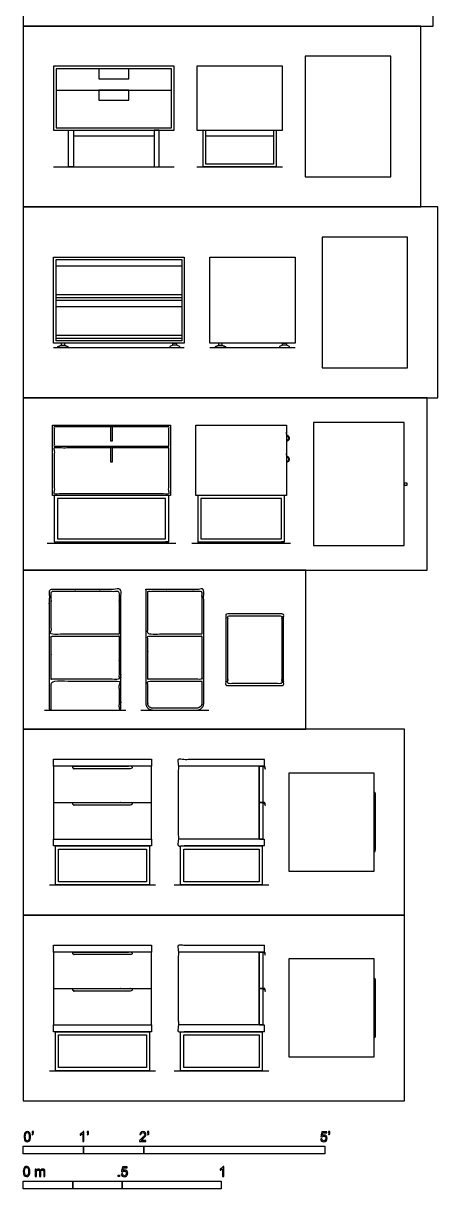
# Model space of a CAD drawing. Header units: millimetres. Extents: x 0.1 to 6.3, y -0.4 to 20.
# Drawn here: x 0.06 to 2.15, y -0.37 to 5.53 of the extents above; entities that cross this region are included whole.
import ezdxf

# ---------------------------------------------------------------- set-up
doc = ezdxf.new("R2010")
doc.units = ezdxf.units.MM
for name, color, linetype, true_color in [('2D$AG-DETAILS', 7, 'Continuous', 0x66ffff), ('2D$AG-DETAILS-DIAGRAM', 7, 'Continuous', 0xccff66), ('2D$AG-DIAGRAM', 7, 'Continuous', 0xfecc66), ('2D$AG-FURNITURE', 7, 'Continuous', 0x66ccff), ('2D$N-SYMB', 7, 'Continuous', 0x800040), ('2D$X-VPRT', 6, 'Continuous', 0xff00ff)]:
    doc.layers.add(name, color=color, linetype=linetype, true_color=true_color)

msp = doc.modelspace()

# ---------------------------------------------------------------- linework, layer by layer
at = {"layer": '2D$AG-DETAILS'}
for points in [[(0.2258, 4.1549), (0.8608, 4.1549)], [(0.2258, 3.9501), (0.8608, 3.9501)], [(1.2519, 1.7707), (0.8455, 1.7707)], [(1.2519, 1.4024), (0.8455, 1.4024)], [(1.2519, 0.8309), (0.8455, 0.8309)], [(1.2519, 0.4626), (0.8455, 0.4626)]]:
    msp.add_lwpolyline(points, dxfattribs=at)
at = {"layer": '2D$AG-DETAILS-DIAGRAM'}
for points, weights, knots in [([(0.9598, 2.4372), (0.9625, 2.4372), (0.9625, 2.4398), (0.9625, 2.5456), (0.9625, 2.652), (0.9625, 2.6546), (0.9598, 2.6546), (0.8259, 2.6546), (0.692, 2.6546), (0.6894, 2.6546), (0.6894, 2.652), (0.6894, 2.5456), (0.6894, 2.4398), (0.6894, 2.4372), (0.692, 2.4372), (0.8259, 2.4372), (0.9598, 2.4372)], [1, 0.707106781187, 1, 1, 1, 0.707106781189, 1, 1, 1, 0.707106781184, 1, 1, 1, 0.707106781188, 1, 1, 1], [0, 0, 0, 0.013476, 0.013476, 0.711874, 0.711874, 0.72535, 0.72535, 1.833192, 1.833192, 1.846668, 1.846668, 2.545066, 2.545066, 2.558542, 2.558542, 2.870059, 2.870059, 2.870059]), ([(1.2298, 2.5308), (1.1767, 2.5308), (1.0959, 2.5308), (1.0933, 2.5308), (1.0933, 2.5282), (1.0933, 2.3943), (1.0933, 2.1905), (1.0933, 2.1879), (1.0959, 2.1879), (1.1767, 2.1879), (1.2298, 2.1879), (1.2829, 2.1879), (1.3637, 2.1879), (1.3663, 2.1879), (1.3663, 2.1905), (1.3663, 2.3943), (1.3663, 2.5282), (1.3663, 2.5308), (1.3637, 2.5308), (1.2829, 2.5308), (1.2298, 2.5308)], [1, 1, 1, 0.707106781189, 1, 1, 1, 0.707106781184, 1, 1, 1, 1, 1, 0.707106781184, 1, 1, 1, 0.707106781189, 1, 1, 1], [-0.362182, -0.362182, -0.362182, -0.01249, -0.01249, 0.000986, 0.000986, 1.108828, 1.108828, 1.122304, 1.122304, 1.471996, 1.471996, 1.821688, 1.821688, 1.835164, 1.835164, 2.943005, 2.943005, 2.956482, 2.956482, 3.306174, 3.306174, 3.306174]), ([(0.6894, 2.2128), (0.6894, 2.2101), (0.692, 2.2101), (0.8259, 2.2101), (0.9598, 2.2101), (0.9625, 2.2101), (0.9625, 2.2128), (0.9625, 2.3186), (0.9625, 2.425), (0.9625, 2.4276), (0.9598, 2.4276), (0.8259, 2.4276), (0.692, 2.4276), (0.6894, 2.4276), (0.6894, 2.425), (0.6894, 2.3186), (0.6894, 2.2128)], [1, 0.707106781186, 1, 1, 1, 0.70710678119, 1, 1, 1, 0.707106781186, 1, 1, 1, 0.707106781187, 1, 1, 1], [0, 0, 0, 0.013476, 0.013476, 0.324993, 0.324993, 0.338469, 0.338469, 1.041124, 1.041124, 1.0546, 1.0546, 1.366116, 1.366116, 1.379592, 1.379592, 2.082247, 2.082247, 2.082247])]:
    msp.add_rational_spline(points, weights, degree=2, knots=knots, dxfattribs=at)
at = {"layer": '2D$AG-DIAGRAM'}
for points in [[(0.2131, 4.801), (0.8227, 4.801)], [(0.9381, 4.801), (1.3699, 4.801)], [(0.2131, 3.8866), (0.8735, 3.8866)], [(1.0022, 3.8866), (1.434, 3.8866)], [(0.1808, 2.8982), (0.8316, 2.8982)], [(0.9122, 2.8982), (1.4107, 2.8982)], [(0.167, 2.0546), (0.5791, 2.0546)], [(0.6546, 2.0546), (0.9973, 2.0546)], [(0.1927, 1.1707), (0.7288, 1.1707)], [(0.8225, 1.1707), (1.3003, 1.1707)], [(0.1927, 0.2309), (0.7288, 0.2309)], [(0.8225, 0.2309), (1.3003, 0.2309)]]:
    msp.add_lwpolyline(points, dxfattribs=at)
at = {"layer": '2D$AG-FURNITURE'}
for points in [[(0.2131, 4.9852), (0.8227, 4.9852), (0.8227, 5.309), (0.2131, 5.309)], [(0.9381, 5.309), (0.9381, 4.9852), (1.3699, 4.9852), (1.3699, 5.309)], [(1.4853, 4.7502), (1.9171, 4.7502), (1.9171, 5.3598), (1.4853, 5.3598)], [(0.2258, 4.9979), (0.81, 4.9979), (0.81, 5.2963), (0.2258, 5.2963)], [(0.5941, 5.2963), (0.4417, 5.2963), (0.4417, 5.2455), (0.5941, 5.2455)], [(0.5941, 5.1884), (0.4417, 5.1884), (0.4417, 5.1376), (0.5941, 5.1376)], [(0.3147, 4.9852), (0.3147, 4.801), (0.2893, 4.801), (0.2893, 4.9852)], [(0.7211, 4.9852), (0.7211, 4.801), (0.7465, 4.801), (0.7465, 4.9852)], [(1.57, 3.785), (2.0018, 3.785), (2.0018, 4.4454), (1.57, 4.4454)], [(0.2131, 4.3438), (0.8735, 4.3438), (0.8735, 3.9089), (0.2131, 3.9089)], [(0.2258, 4.3311), (0.8608, 4.3311), (0.8608, 3.9216), (0.2258, 3.9216)], [(1.0022, 4.3438), (1.434, 4.3438), (1.434, 3.9089), (1.0022, 3.9089)], [(0.2702, 3.9089), (0.2512, 3.9089), (0.2512, 3.8993), (0.2702, 3.8993)], [(0.8163, 3.9089), (0.8354, 3.9089), (0.8354, 3.8993), (0.8163, 3.8993)], [(1.0657, 3.9089), (1.0467, 3.9089), (1.0467, 3.8993), (1.0657, 3.8993)], [(1.3705, 3.9089), (1.3896, 3.9089), (1.3896, 3.8993), (1.3705, 3.8993)], [(0.2077, 3.4951), (0.8046, 3.4951), (0.8046, 3.1395), (0.2077, 3.1395)], [(0.5113, 3.4856), (0.5011, 3.4856), (0.5011, 3.4157), (0.5113, 3.4157)], [(0.9329, 3.4951), (1.3901, 3.4951), (1.3901, 3.1395), (0.9329, 3.1395)], [(1.5268, 2.8855), (1.984, 2.8855), (1.984, 3.5078), (1.5268, 3.5078)], [(0.5113, 3.3792), (0.5011, 3.3792), (0.5011, 3.3094), (0.5113, 3.3094)], [(1.9993, 3.1916), (1.9993, 3.2017), (1.984, 3.2017), (1.984, 3.1916)], [(0.2173, 3.1395), (0.2173, 2.9046), (0.7951, 2.9046), (0.7951, 3.1395)], [(0.2331, 3.1236), (0.2331, 2.9204), (0.7792, 2.9204), (0.7792, 3.1236)], [(0.9424, 3.1395), (0.9424, 2.9046), (1.3805, 2.9046), (1.3805, 3.1395)], [(0.9583, 3.1236), (0.9583, 2.9204), (1.3647, 2.9204), (1.3647, 3.1236)], [(0.2192, 2.9046), (0.2331, 2.9046), (0.2331, 2.8982), (0.2192, 2.8982)], [(0.7932, 2.9046), (0.7792, 2.9046), (0.7792, 2.8982), (0.7932, 2.8982)], [(0.9443, 2.9046), (0.9583, 2.9046), (0.9583, 2.8982), (0.9443, 2.8982)], [(1.3786, 2.9046), (1.3647, 2.9046), (1.3647, 2.8982), (1.3786, 2.8982)], [(0.2131, 1.8057), (0.7084, 1.8057), (0.7084, 1.7707), (0.2131, 1.7707)], [(0.2131, 1.7707), (0.2131, 1.4024), (0.7084, 1.4024), (0.7084, 1.7707)], [(1.2519, 1.5866), (1.2519, 1.7707), (1.2709, 1.7707), (1.2709, 1.5866)], [(1.4018, 1.2405), (1.8336, 1.2405), (1.8336, 1.7358), (1.4018, 1.7358)], [(1.2519, 1.4024), (1.2519, 1.5866), (1.2709, 1.5866), (1.2709, 1.4024)], [(0.2131, 1.4024), (0.7084, 1.4024), (0.7084, 1.3675), (0.2131, 1.3675)], [(0.6989, 1.3675), (0.6989, 1.1707), (0.2226, 1.1707), (0.2226, 1.3675)], [(1.2678, 1.3675), (1.2678, 1.1707), (0.855, 1.1707), (0.855, 1.3675)], [(0.683, 1.3516), (0.683, 1.1865), (0.2385, 1.1865), (0.2385, 1.3516)], [(1.2519, 1.3516), (1.2519, 1.1865), (0.8709, 1.1865), (0.8709, 1.3516)], [(0.2131, 0.8659), (0.7084, 0.8659), (0.7084, 0.8309), (0.2131, 0.8309)], [(0.2131, 0.8309), (0.2131, 0.4626), (0.7084, 0.4626), (0.7084, 0.8309)], [(1.2519, 0.6468), (1.2519, 0.8309), (1.2709, 0.8309), (1.2709, 0.6468)], [(1.4018, 0.3007), (1.8336, 0.3007), (1.8336, 0.796), (1.4018, 0.796)], [(1.2519, 0.4626), (1.2519, 0.6468), (1.2709, 0.6468), (1.2709, 0.4626)], [(0.2131, 0.4626), (0.7084, 0.4626), (0.7084, 0.4277), (0.2131, 0.4277)], [(0.6989, 0.4277), (0.6989, 0.2309), (0.2226, 0.2309), (0.2226, 0.4277)], [(1.2678, 0.4277), (1.2678, 0.2309), (0.855, 0.2309), (0.855, 0.4277)], [(0.683, 0.4118), (0.683, 0.2467), (0.2385, 0.2467), (0.2385, 0.4118)], [(1.2519, 0.4118), (1.2519, 0.2467), (0.8709, 0.2467), (0.8709, 0.4118)]]:
    msp.add_lwpolyline(points, close=True, dxfattribs=at)
for points in [[(0.2258, 5.1884), (0.81, 5.1884)], [(0.3147, 4.9566), (0.7211, 4.9566)], [(1.3382, 4.9852), (1.3382, 4.801), (1.154, 4.801), (0.9699, 4.801), (0.9699, 4.9852)], [(1.3255, 4.9852), (1.3255, 4.8137), (0.9826, 4.8137), (0.9826, 4.9852)], [(0.9826, 4.9566), (1.3255, 4.9566)], [(0.2258, 4.2994), (0.8608, 4.2994)], [(0.2258, 4.139), (0.8608, 4.139)], [(0.2258, 4.1263), (0.8608, 4.1263)], [(0.2258, 4.0946), (0.8608, 4.0946)], [(0.2258, 3.9343), (0.8608, 3.9343)], [(0.2702, 3.8993), (0.2861, 3.8917), (0.2861, 3.8866), (0.2353, 3.8866), (0.2353, 3.8917), (0.2512, 3.8993)], [(0.8163, 3.8993), (0.8005, 3.8917), (0.8005, 3.8866), (0.8513, 3.8866), (0.8513, 3.8917), (0.8354, 3.8993)], [(1.0657, 3.8993), (1.0816, 3.8917), (1.0816, 3.8866), (1.0308, 3.8866), (1.0308, 3.8917), (1.0467, 3.8993)], [(1.3705, 3.8993), (1.3547, 3.8917), (1.3547, 3.8866), (1.4055, 3.8866), (1.4055, 3.8917), (1.3896, 3.8993)], [(0.2131, 1.5866), (0.7084, 1.5866)], [(0.2131, 0.6468), (0.7084, 0.6468)]]:
    msp.add_lwpolyline(points, dxfattribs=at)
for centre in [(1.3926, 3.4284), (1.3926, 3.3221)]:
    msp.add_arc(centre, 0.00953, 254.53399, 105.46601, dxfattribs=at)
for points, knots in [([(0.7951, 3.3887), (0.5062, 3.3887), (0.2173, 3.3887), (0.2173, 3.4372), (0.2173, 3.4856), (0.5062, 3.4856), (0.7951, 3.4856), (0.7951, 3.4372), (0.7951, 3.3887)], [-1.895833, -1.895833, -1.895833, 0, 0, 0.317708, 0.317708, 2.213542, 2.213542, 2.53125, 2.53125, 2.53125]), ([(0.7951, 3.3792), (0.7951, 3.2641), (0.7951, 3.149), (0.5062, 3.149), (0.2173, 3.149), (0.2173, 3.2641), (0.2173, 3.3792), (0.5062, 3.3792), (0.7951, 3.3792)], [2.276042, 2.276042, 2.276042, 3.03125, 3.03125, 4.927083, 4.927083, 5.682292, 5.682292, 7.578125, 7.578125, 7.578125]), ([(1.2773, 1.4024), (1.2646, 1.4024), (1.2519, 1.4024), (1.2519, 1.5866), (1.2519, 1.7707), (1.2646, 1.7707), (1.2773, 1.7707), (1.2773, 1.7882), (1.2773, 1.8057), (1.0614, 1.8057), (0.8455, 1.8057), (0.8455, 1.5866), (0.8455, 1.3675), (1.0614, 1.3675), (1.2773, 1.3675), (1.2773, 1.385), (1.2773, 1.4024)], [-1.291667, -1.291667, -1.291667, -1.208333, -1.208333, 0, 0, 0.083333, 0.083333, 0.197917, 0.197917, 1.614583, 1.614583, 3.052083, 3.052083, 4.46875, 4.46875, 4.583333, 4.583333, 4.583333]), ([(1.2773, 0.4626), (1.2646, 0.4626), (1.2519, 0.4626), (1.2519, 0.6468), (1.2519, 0.8309), (1.2646, 0.8309), (1.2773, 0.8309), (1.2773, 0.8484), (1.2773, 0.8659), (1.0614, 0.8659), (0.8455, 0.8659), (0.8455, 0.6468), (0.8455, 0.4277), (1.0614, 0.4277), (1.2773, 0.4277), (1.2773, 0.4452), (1.2773, 0.4626)], [-1.291667, -1.291667, -1.291667, -1.208333, -1.208333, 0, 0, 0.083333, 0.083333, 0.197917, 0.197917, 1.614583, 1.614583, 3.052083, 3.052083, 4.46875, 4.46875, 4.583333, 4.583333, 4.583333])]:
    msp.add_open_spline(points, degree=2, knots=knots, dxfattribs=at)
for points, weights, knots in [([(1.3901, 3.416), (1.4007, 3.4138), (1.4045, 3.4239), (1.4083, 3.4341), (1.3989, 3.4394), (1.3901, 3.4445), (1.3901, 3.4583)], [1, 0.761316904127, 1, 0.761316904127, 1, 1, 1], [0.3161572, 0.3161572, 0.3161572, 0.3843179, 0.3843179, 0.4524785, 0.4524785, 0.5311333, 0.5311333, 0.5311333]), ([(1.3901, 3.3096), (1.4007, 3.3075), (1.4045, 3.3176), (1.4083, 3.3277), (1.3989, 3.3331), (1.3901, 3.3382), (1.3901, 3.3519)], [1, 0.761316904127, 1, 0.761316904127, 1, 1, 1], [0.3161572, 0.3161572, 0.3161572, 0.3843179, 0.3843179, 0.4524785, 0.4524785, 0.5311333, 0.5311333, 0.5311333]), ([(0.1921, 2.0593), (0.1921, 2.3604), (0.1921, 2.6616), (0.1921, 2.6642), (0.1947, 2.6642), (0.3731, 2.6642), (0.5514, 2.6642), (0.554, 2.6642), (0.554, 2.6616), (0.554, 2.3581), (0.554, 2.0593), (0.554, 2.0546), (0.5493, 2.0546), (0.5445, 2.0546), (0.5445, 2.0593), (0.5445, 2.1285), (0.5445, 2.198), (0.5445, 2.2006), (0.5419, 2.2006), (0.3731, 2.2006), (0.2042, 2.2006), (0.2016, 2.2006), (0.2016, 2.198), (0.2016, 2.1285), (0.2016, 2.0593), (0.2016, 2.0546), (0.1968, 2.0546), (0.1921, 2.0546), (0.1921, 2.0593)], [1, 1, 1, 0.707106781187, 1, 1, 1, 0.707106781189, 1, 1, 1, 0.707106781187, 1, 0.707106781187, 1, 1, 1, 0.707106781188, 1, 1, 1, 0.707106781187, 1, 1, 1, 0.707106781187, 1, 0.707106781187, 1], [0, 0, 0, 1.991353, 1.991353, 2.004829, 2.004829, 3.175171, 3.175171, 3.188647, 3.188647, 5.180068, 5.180068, 5.204611, 5.204611, 5.229155, 5.229155, 5.690584, 5.690584, 5.70406, 5.70406, 6.015576, 6.015576, 6.029052, 6.029052, 6.490481, 6.490481, 6.515025, 6.515025, 6.539568, 6.539568, 6.539568]), ([(0.5419, 2.4372), (0.5445, 2.4372), (0.5445, 2.4398), (0.5445, 2.5456), (0.5445, 2.652), (0.5445, 2.6546), (0.5419, 2.6546), (0.3731, 2.6546), (0.2042, 2.6546), (0.2016, 2.6546), (0.2016, 2.652), (0.2016, 2.5456), (0.2016, 2.4398), (0.2016, 2.4372), (0.2042, 2.4372), (0.3731, 2.4372), (0.5419, 2.4372)], [1, 0.707106781187, 1, 1, 1, 0.707106781189, 1, 1, 1, 0.707106781184, 1, 1, 1, 0.707106781188, 1, 1, 1], [0, 0, 0, 0.013476, 0.013476, 0.711874, 0.711874, 0.72535, 0.72535, 1.833192, 1.833192, 1.846668, 1.846668, 2.545066, 2.545066, 2.558542, 2.558542, 2.870059, 2.870059, 2.870059]), ([(0.6799, 2.1881), (0.6799, 2.4248), (0.6799, 2.6616), (0.6799, 2.6642), (0.6825, 2.6642), (0.8259, 2.6642), (0.9694, 2.6642), (0.972, 2.6642), (0.972, 2.6616), (0.972, 2.4234), (0.972, 2.1881), (0.972, 2.1345), (0.972, 2.0881), (0.972, 2.0546), (0.9385, 2.0546), (0.8259, 2.0546), (0.7134, 2.0546), (0.6799, 2.0546), (0.6799, 2.0881), (0.6799, 2.1345), (0.6799, 2.1881)], [1, 1, 1, 0.707106781187, 1, 1, 1, 0.707106781189, 1, 1, 1, 1, 1, 0.707106781186, 1, 1, 1, 0.707106781187, 1, 1, 1], [-5.081262, -5.081262, -5.081262, -3.51572, -3.51572, -3.502244, -3.502244, -2.331902, -2.331902, -2.318426, -2.318426, -0.755467, -0.755467, -0.450499, -0.450499, -0.302379, -0.302379, 0.436112, 0.436112, 0.584232, 0.584232, 0.8892, 0.8892, 0.8892]), ([(1.2298, 2.1784), (1.1718, 2.1784), (1.0864, 2.1784), (1.0837, 2.1784), (1.0837, 2.181), (1.0837, 2.3943), (1.0837, 2.5377), (1.0837, 2.5403), (1.0864, 2.5403), (1.1719, 2.5403), (1.2298, 2.5403), (1.2877, 2.5403), (1.3732, 2.5403), (1.3758, 2.5403), (1.3758, 2.5377), (1.3758, 2.3943), (1.3758, 2.181), (1.3758, 2.1784), (1.3732, 2.1784), (1.2878, 2.1784), (1.2298, 2.1784)], [1, 1, 1, 0.707106781187, 1, 1, 1, 0.707106781189, 1, 1, 1, 1, 1, 0.707106781189, 1, 1, 1, 0.707106781187, 1, 1, 1], [3.89914, 3.89914, 3.89914, 4.28256, 4.28256, 4.296036, 4.296036, 5.466378, 5.466378, 5.479854, 5.479854, 5.860872, 5.860872, 6.241889, 6.241889, 6.255365, 6.255365, 7.425707, 7.425707, 7.439183, 7.439183, 7.822603, 7.822603, 7.822603]), ([(0.2016, 2.2128), (0.2016, 2.2101), (0.2042, 2.2101), (0.3731, 2.2101), (0.5419, 2.2101), (0.5445, 2.2101), (0.5445, 2.2128), (0.5445, 2.3186), (0.5445, 2.425), (0.5445, 2.4276), (0.5419, 2.4276), (0.3731, 2.4276), (0.2042, 2.4276), (0.2016, 2.4276), (0.2016, 2.425), (0.2016, 2.3186), (0.2016, 2.2128)], [1, 0.707106781186, 1, 1, 1, 0.70710678119, 1, 1, 1, 0.707106781186, 1, 1, 1, 0.707106781187, 1, 1, 1], [0, 0, 0, 0.013476, 0.013476, 0.324993, 0.324993, 0.338469, 0.338469, 1.041124, 1.041124, 1.0546, 1.0546, 1.366116, 1.366116, 1.379592, 1.379592, 2.082247, 2.082247, 2.082247]), ([(0.9625, 2.1881), (0.9625, 2.1931), (0.9625, 2.198), (0.9625, 2.2006), (0.9598, 2.2006), (0.8259, 2.2006), (0.692, 2.2006), (0.6894, 2.2006), (0.6894, 2.198), (0.6894, 2.1931), (0.6894, 2.1881), (0.6894, 2.1345), (0.6894, 2.0881), (0.6894, 2.0641), (0.7134, 2.0641), (0.8259, 2.0641), (0.9385, 2.0641), (0.9625, 2.0641), (0.9625, 2.0881), (0.9625, 2.1345), (0.9625, 2.1881)], [1, 1, 1, 0.707106781188, 1, 1, 1, 0.707106781187, 1, 1, 1, 1, 1, 0.707106781188, 1, 1, 1, 0.707106781186, 1, 1, 1], [5.657701, 5.657701, 5.657701, 5.690584, 5.690584, 5.70406, 5.70406, 6.015576, 6.015576, 6.029052, 6.029052, 6.061935, 6.061935, 6.366903, 6.366903, 6.515023, 6.515023, 7.253514, 7.253514, 7.401634, 7.401634, 7.706602, 7.706602, 7.706602]), ([(0.3111, 1.7707), (0.3111, 1.7677), (0.3111, 1.7646), (0.3111, 1.758), (0.3176, 1.758), (0.4607, 1.758), (0.6039, 1.758), (0.6104, 1.758), (0.6104, 1.7646), (0.6104, 1.7677), (0.6104, 1.7707), (0.4607, 1.7707), (0.3111, 1.7707)], [1, 1, 1, 0.707106781187, 1, 1, 1, 0.707106781187, 1, 1, 1, 1, 1], [0.011422, 0.011422, 0.011422, 0.026067, 0.026067, 0.059825, 0.059825, 0.529392, 0.529392, 0.56315, 0.56315, 0.577795, 0.577795, 1.559911, 1.559911, 1.559911]), ([(1.2709, 1.7707), (1.2746, 1.7707), (1.2783, 1.7707), (1.2811, 1.7707), (1.2817, 1.768), (1.2827, 1.763), (1.2836, 1.758), (1.2824, 1.7578), (1.2812, 1.7575), (1.2802, 1.7625), (1.2792, 1.7675), (1.279, 1.7682), (1.2783, 1.7682), (1.2746, 1.7682), (1.2709, 1.7682), (1.2709, 1.7695), (1.2709, 1.7707)], [1, 1, 1, 0.772884795339, 1, 1, 1, 1, 1, 1, 1, 0.772884795622, 1, 1, 1, 1, 1], [0, 0, 0, 0.0242753, 0.0242753, 0.0395483, 0.0395483, 0.0729074, 0.0729074, 0.0812407, 0.0812407, 0.1145998, 0.1145998, 0.1184158, 0.1184158, 0.1426911, 0.1426911, 0.1510244, 0.1510244, 0.1510244]), ([(1.8336, 1.3385), (1.8399, 1.3387), (1.8399, 1.345), (1.8399, 1.4882), (1.8399, 1.6313), (1.8399, 1.6376), (1.8336, 1.6378)], [0.987673262365, 0.713405609751, 1, 1, 1, 0.713405609751, 0.987673262365], [0.0267929, 0.0267929, 0.0267929, 0.0598248, 0.0598248, 0.529392, 0.529392, 0.5624239, 0.5624239, 0.5624239]), ([(0.3111, 1.5866), (0.3111, 1.5835), (0.3111, 1.5804), (0.3111, 1.5739), (0.3176, 1.5739), (0.4607, 1.5739), (0.6039, 1.5739), (0.6104, 1.5739), (0.6104, 1.5804), (0.6104, 1.5835), (0.6104, 1.5866), (0.4607, 1.5866), (0.3111, 1.5866)], [1, 1, 1, 0.707106781187, 1, 1, 1, 0.707106781187, 1, 1, 1, 1, 1], [0.011422, 0.011422, 0.011422, 0.026067, 0.026067, 0.059825, 0.059825, 0.529392, 0.529392, 0.56315, 0.56315, 0.577795, 0.577795, 1.559911, 1.559911, 1.559911]), ([(1.2709, 1.5866), (1.2746, 1.5866), (1.2783, 1.5866), (1.2811, 1.5866), (1.2817, 1.5839), (1.2827, 1.5789), (1.2836, 1.5739), (1.2824, 1.5736), (1.2812, 1.5734), (1.2802, 1.5784), (1.2792, 1.5834), (1.279, 1.584), (1.2783, 1.584), (1.2746, 1.584), (1.2709, 1.584), (1.2709, 1.5853), (1.2709, 1.5866)], [1, 1, 1, 0.772884795339, 1, 1, 1, 1, 1, 1, 1, 0.772884795622, 1, 1, 1, 1, 1], [0, 0, 0, 0.0242753, 0.0242753, 0.0395483, 0.0395483, 0.0729074, 0.0729074, 0.0812407, 0.0812407, 0.1145998, 0.1145998, 0.1184158, 0.1184158, 0.1426911, 0.1426911, 0.1510244, 0.1510244, 0.1510244]), ([(0.3111, 0.8309), (0.3111, 0.8279), (0.3111, 0.8248), (0.3111, 0.8182), (0.3176, 0.8182), (0.4607, 0.8182), (0.6039, 0.8182), (0.6104, 0.8182), (0.6104, 0.8248), (0.6104, 0.8279), (0.6104, 0.8309), (0.4607, 0.8309), (0.3111, 0.8309)], [1, 1, 1, 0.707106781187, 1, 1, 1, 0.707106781187, 1, 1, 1, 1, 1], [0.011422, 0.011422, 0.011422, 0.026067, 0.026067, 0.059825, 0.059825, 0.529392, 0.529392, 0.56315, 0.56315, 0.577795, 0.577795, 1.559911, 1.559911, 1.559911]), ([(1.2709, 0.8309), (1.2746, 0.8309), (1.2783, 0.8309), (1.2811, 0.8309), (1.2817, 0.8282), (1.2827, 0.8232), (1.2836, 0.8182), (1.2824, 0.818), (1.2812, 0.8177), (1.2802, 0.8227), (1.2792, 0.8277), (1.279, 0.8284), (1.2783, 0.8284), (1.2746, 0.8284), (1.2709, 0.8284), (1.2709, 0.8297), (1.2709, 0.8309)], [1, 1, 1, 0.772884795339, 1, 1, 1, 1, 1, 1, 1, 0.772884795622, 1, 1, 1, 1, 1], [0, 0, 0, 0.0242753, 0.0242753, 0.0395483, 0.0395483, 0.0729074, 0.0729074, 0.0812407, 0.0812407, 0.1145998, 0.1145998, 0.1184158, 0.1184158, 0.1426911, 0.1426911, 0.1510244, 0.1510244, 0.1510244]), ([(0.3111, 0.6468), (0.3111, 0.6437), (0.3111, 0.6406), (0.3111, 0.6341), (0.3176, 0.6341), (0.4607, 0.6341), (0.6039, 0.6341), (0.6104, 0.6341), (0.6104, 0.6406), (0.6104, 0.6437), (0.6104, 0.6468), (0.4607, 0.6468), (0.3111, 0.6468)], [1, 1, 1, 0.707106781187, 1, 1, 1, 0.707106781187, 1, 1, 1, 1, 1], [0.011422, 0.011422, 0.011422, 0.026067, 0.026067, 0.059825, 0.059825, 0.529392, 0.529392, 0.56315, 0.56315, 0.577795, 0.577795, 1.559911, 1.559911, 1.559911]), ([(1.8336, 0.3987), (1.8399, 0.3989), (1.8399, 0.4052), (1.8399, 0.5484), (1.8399, 0.6915), (1.8399, 0.6978), (1.8336, 0.698)], [0.987673262365, 0.713405609751, 1, 1, 1, 0.713405609751, 0.987673262365], [0.0267929, 0.0267929, 0.0267929, 0.0598248, 0.0598248, 0.529392, 0.529392, 0.5624239, 0.5624239, 0.5624239]), ([(1.2709, 0.6468), (1.2746, 0.6468), (1.2783, 0.6468), (1.2811, 0.6468), (1.2817, 0.6441), (1.2827, 0.6391), (1.2836, 0.6341), (1.2824, 0.6338), (1.2812, 0.6336), (1.2802, 0.6386), (1.2792, 0.6436), (1.279, 0.6442), (1.2783, 0.6442), (1.2746, 0.6442), (1.2709, 0.6442), (1.2709, 0.6455), (1.2709, 0.6468)], [1, 1, 1, 0.772884795339, 1, 1, 1, 1, 1, 1, 1, 0.772884795622, 1, 1, 1, 1, 1], [0, 0, 0, 0.0242753, 0.0242753, 0.0395483, 0.0395483, 0.0729074, 0.0729074, 0.0812407, 0.0812407, 0.1145998, 0.1145998, 0.1184158, 0.1184158, 0.1426911, 0.1426911, 0.1510244, 0.1510244, 0.1510244])]:
    msp.add_rational_spline(points, weights, degree=2, knots=knots, dxfattribs=at)
at = {"layer": '2D$N-SYMB'}
for points in [[(0.0607, -0.1882), (0.0607, -0.1501), (0.3655, -0.1501), (0.3655, -0.1882)], [(0.3655, -0.1882), (0.3655, -0.1501), (0.6703, -0.1501), (0.6703, -0.1882)], [(0.6703, -0.1882), (0.6703, -0.1501), (1.5847, -0.1501), (1.5847, -0.1882)], [(0.0607, -0.3652), (0.0607, -0.3271), (0.3107, -0.3271), (0.3107, -0.3652)], [(0.3107, -0.3652), (0.3107, -0.3271), (0.5607, -0.3271), (0.5607, -0.3652)], [(0.5393, -0.3038), (0.5393, -0.2969), (0.5462, -0.2969), (0.5462, -0.3038)], [(0.5607, -0.3652), (0.5607, -0.3271), (1.0607, -0.3271), (1.0607, -0.3652)]]:
    msp.add_lwpolyline(points, close=True, dxfattribs=at)
for points, knots in [([(0.0645, -0.1022), (0.0645, -0.0965), (0.0651, -0.0917), (0.0663, -0.088), (0.0675, -0.0844), (0.0693, -0.0817), (0.0717, -0.0796), (0.0742, -0.0778), (0.0772, -0.0766), (0.0808, -0.0766), (0.0835, -0.0766), (0.0859, -0.0772), (0.088, -0.0784), (0.0901, -0.0793), (0.0916, -0.0811), (0.0931, -0.0829), (0.0943, -0.085), (0.0952, -0.0874), (0.0961, -0.0905), (0.0967, -0.0935), (0.0973, -0.0974), (0.0973, -0.1022), (0.0973, -0.1082), (0.0967, -0.113), (0.0955, -0.1167), (0.0943, -0.1203), (0.0925, -0.123), (0.0901, -0.1251), (0.0877, -0.1269), (0.0847, -0.1275), (0.0808, -0.1275), (0.076, -0.1275), (0.0723, -0.1263), (0.0696, -0.1227), (0.0663, -0.1185), (0.0645, -0.1118), (0.0645, -0.1022)], [0, 0, 0, 0, 1, 1, 1, 2, 2, 2, 3, 3, 3, 4, 4, 4, 5, 5, 5, 6, 6, 6, 7, 7, 7, 8, 8, 8, 9, 9, 9, 10, 10, 10, 11, 11, 11, 12, 12, 12, 12]), ([(0.0708, -0.1022), (0.0708, -0.1106), (0.0717, -0.1161), (0.0739, -0.1188), (0.0757, -0.1215), (0.0781, -0.123), (0.0808, -0.123), (0.0838, -0.123), (0.0862, -0.1215), (0.088, -0.1188), (0.0898, -0.1161), (0.091, -0.1106), (0.091, -0.1022), (0.091, -0.0941), (0.0898, -0.0887), (0.088, -0.0859), (0.0862, -0.0832), (0.0838, -0.0817), (0.0808, -0.0817), (0.0781, -0.0817), (0.0757, -0.0829), (0.0742, -0.0853), (0.072, -0.0884), (0.0708, -0.0941), (0.0708, -0.1022)], [0, 0, 0, 0, 1, 1, 1, 2, 2, 2, 3, 3, 3, 4, 4, 4, 5, 5, 5, 6, 6, 6, 7, 7, 7, 8, 8, 8, 8]), ([(0.1049, -0.0835), (0.1049, -0.0811), (0.1049, -0.0787), (0.1049, -0.0763), (0.1071, -0.0763), (0.1093, -0.0763), (0.1115, -0.0763), (0.1115, -0.0782), (0.1115, -0.0801), (0.1115, -0.082), (0.1115, -0.085), (0.1112, -0.0874), (0.1103, -0.0887), (0.1094, -0.0905), (0.1079, -0.092), (0.1058, -0.0929), (0.1053, -0.0921), (0.1048, -0.0913), (0.1043, -0.0905), (0.1055, -0.0899), (0.1064, -0.0893), (0.107, -0.088), (0.1076, -0.0868), (0.1079, -0.0853), (0.1079, -0.0835), (0.1069, -0.0835), (0.1059, -0.0835), (0.1049, -0.0835)], [0, 0, 0, 0, 1, 1, 1, 2, 2, 2, 3, 3, 3, 4, 4, 4, 5, 5, 5, 6, 6, 6, 7, 7, 7, 8, 8, 8, 9, 9, 9, 9]), ([(0.3667, -0.1269), (0.3647, -0.1269), (0.3627, -0.1269), (0.3607, -0.1269), (0.3607, -0.1139), (0.3607, -0.1008), (0.3607, -0.0877), (0.3592, -0.0893), (0.3571, -0.0908), (0.3546, -0.092), (0.3522, -0.0935), (0.3501, -0.0947), (0.3483, -0.0953), (0.3483, -0.0933), (0.3483, -0.0913), (0.3483, -0.0893), (0.3516, -0.0877), (0.3546, -0.0856), (0.3574, -0.0835), (0.3598, -0.0811), (0.3616, -0.079), (0.3628, -0.0766), (0.3641, -0.0766), (0.3654, -0.0766), (0.3667, -0.0766), (0.3667, -0.0934), (0.3667, -0.1101), (0.3667, -0.1269)], [0, 0, 0, 0, 1, 1, 1, 2, 2, 2, 3, 3, 3, 4, 4, 4, 5, 5, 5, 6, 6, 6, 7, 7, 7, 8, 8, 8, 9, 9, 9, 9]), ([(0.3839, -0.0835), (0.3839, -0.0811), (0.3839, -0.0787), (0.3839, -0.0763), (0.3861, -0.0763), (0.3883, -0.0763), (0.3905, -0.0763), (0.3905, -0.0782), (0.3905, -0.0801), (0.3905, -0.082), (0.3905, -0.085), (0.3902, -0.0874), (0.3893, -0.0887), (0.3884, -0.0905), (0.3869, -0.092), (0.3848, -0.0929), (0.3843, -0.0921), (0.3838, -0.0913), (0.3833, -0.0905), (0.3845, -0.0899), (0.3854, -0.0893), (0.386, -0.088), (0.3866, -0.0868), (0.3869, -0.0853), (0.3869, -0.0835), (0.3859, -0.0835), (0.3849, -0.0835), (0.3839, -0.0835)], [0, 0, 0, 0, 1, 1, 1, 2, 2, 2, 3, 3, 3, 4, 4, 4, 5, 5, 5, 6, 6, 6, 7, 7, 7, 8, 8, 8, 9, 9, 9, 9]), ([(0.6805, -0.1212), (0.6805, -0.1231), (0.6805, -0.125), (0.6805, -0.1269), (0.6696, -0.1269), (0.6586, -0.1269), (0.6477, -0.1269), (0.6474, -0.1257), (0.6477, -0.1242), (0.6483, -0.1227), (0.6492, -0.1206), (0.6504, -0.1182), (0.6522, -0.1161), (0.6543, -0.114), (0.6567, -0.1115), (0.6603, -0.1085), (0.6658, -0.104), (0.6694, -0.1004), (0.6715, -0.098), (0.6733, -0.0953), (0.6742, -0.0929), (0.6742, -0.0905), (0.6742, -0.088), (0.6733, -0.0859), (0.6718, -0.0844), (0.67, -0.0826), (0.6676, -0.0817), (0.6649, -0.0817), (0.6619, -0.0817), (0.6594, -0.0826), (0.6576, -0.0844), (0.6558, -0.0862), (0.6549, -0.0887), (0.6549, -0.092), (0.6528, -0.0918), (0.6507, -0.0916), (0.6486, -0.0914), (0.6492, -0.0865), (0.6507, -0.0829), (0.6537, -0.0805), (0.6564, -0.0781), (0.6603, -0.0766), (0.6649, -0.0766), (0.6697, -0.0766), (0.6736, -0.0781), (0.6763, -0.0808), (0.6793, -0.0835), (0.6805, -0.0868), (0.6805, -0.0908), (0.6805, -0.0926), (0.6802, -0.0947), (0.6793, -0.0965), (0.6784, -0.0986), (0.6772, -0.1004), (0.6754, -0.1028), (0.6733, -0.1049), (0.6703, -0.1076), (0.6658, -0.1115), (0.6622, -0.1146), (0.6597, -0.1167), (0.6588, -0.1179), (0.6576, -0.1188), (0.6567, -0.12), (0.6561, -0.1212), (0.6643, -0.1212), (0.6724, -0.1212), (0.6805, -0.1212)], [0, 0, 0, 0, 1, 1, 1, 2, 2, 2, 3, 3, 3, 4, 4, 4, 5, 5, 5, 6, 6, 6, 7, 7, 7, 8, 8, 8, 9, 9, 9, 10, 10, 10, 11, 11, 11, 12, 12, 12, 13, 13, 13, 14, 14, 14, 15, 15, 15, 16, 16, 16, 17, 17, 17, 18, 18, 18, 19, 19, 19, 20, 20, 20, 21, 21, 21, 22, 22, 22, 22]), ([(0.6887, -0.0835), (0.6887, -0.0811), (0.6887, -0.0787), (0.6887, -0.0763), (0.6909, -0.0763), (0.6931, -0.0763), (0.6953, -0.0763), (0.6953, -0.0782), (0.6953, -0.0801), (0.6953, -0.082), (0.6953, -0.085), (0.695, -0.0874), (0.6941, -0.0887), (0.6932, -0.0905), (0.6917, -0.092), (0.6896, -0.0929), (0.6891, -0.0921), (0.6886, -0.0913), (0.6881, -0.0905), (0.6893, -0.0899), (0.6902, -0.0893), (0.6908, -0.088), (0.6914, -0.0868), (0.6917, -0.0853), (0.6917, -0.0835), (0.6907, -0.0835), (0.6897, -0.0835), (0.6887, -0.0835)], [0, 0, 0, 0, 1, 1, 1, 2, 2, 2, 3, 3, 3, 4, 4, 4, 5, 5, 5, 6, 6, 6, 7, 7, 7, 8, 8, 8, 9, 9, 9, 9]), ([(1.5627, -0.114), (1.5649, -0.1138), (1.5671, -0.1136), (1.5693, -0.1134), (1.5696, -0.1167), (1.5708, -0.1188), (1.5726, -0.1206), (1.5741, -0.1221), (1.5763, -0.123), (1.579, -0.123), (1.5817, -0.123), (1.5844, -0.1218), (1.5865, -0.1194), (1.5883, -0.1173), (1.5895, -0.1143), (1.5895, -0.1106), (1.5895, -0.107), (1.5883, -0.1043), (1.5865, -0.1022), (1.5844, -0.1004), (1.582, -0.0992), (1.5787, -0.0992), (1.5769, -0.0992), (1.575, -0.0998), (1.5732, -0.1007), (1.5717, -0.1016), (1.5705, -0.1028), (1.5696, -0.104), (1.5677, -0.1038), (1.5658, -0.1036), (1.5639, -0.1034), (1.5655, -0.0948), (1.5671, -0.0861), (1.5687, -0.0775), (1.5771, -0.0775), (1.5854, -0.0775), (1.5937, -0.0775), (1.5937, -0.0795), (1.5937, -0.0815), (1.5937, -0.0835), (1.587, -0.0835), (1.5803, -0.0835), (1.5735, -0.0835), (1.5726, -0.088), (1.5717, -0.0926), (1.5708, -0.0971), (1.5738, -0.095), (1.5772, -0.0938), (1.5805, -0.0938), (1.5847, -0.0938), (1.5883, -0.0953), (1.5913, -0.0983), (1.5943, -0.1013), (1.5958, -0.1052), (1.5958, -0.11), (1.5958, -0.1146), (1.5946, -0.1185), (1.5919, -0.1218), (1.5889, -0.126), (1.5844, -0.1275), (1.579, -0.1275), (1.5741, -0.1275), (1.5705, -0.1266), (1.5678, -0.1242), (1.5648, -0.1215), (1.5633, -0.1182), (1.5627, -0.114)], [0, 0, 0, 0, 1, 1, 1, 2, 2, 2, 3, 3, 3, 4, 4, 4, 5, 5, 5, 6, 6, 6, 7, 7, 7, 8, 8, 8, 9, 9, 9, 10, 10, 10, 11, 11, 11, 12, 12, 12, 13, 13, 13, 14, 14, 14, 15, 15, 15, 16, 16, 16, 17, 17, 17, 18, 18, 18, 19, 19, 19, 20, 20, 20, 21, 21, 21, 22, 22, 22, 22]), ([(1.6031, -0.0835), (1.6031, -0.0811), (1.6031, -0.0787), (1.6031, -0.0763), (1.6053, -0.0763), (1.6075, -0.0763), (1.6097, -0.0763), (1.6097, -0.0782), (1.6097, -0.0801), (1.6097, -0.082), (1.6097, -0.085), (1.6094, -0.0874), (1.6085, -0.0887), (1.6076, -0.0905), (1.6061, -0.092), (1.604, -0.0929), (1.6035, -0.0921), (1.603, -0.0913), (1.6025, -0.0905), (1.6037, -0.0899), (1.6046, -0.0893), (1.6052, -0.088), (1.6058, -0.0868), (1.6061, -0.0853), (1.6061, -0.0835), (1.6051, -0.0835), (1.6041, -0.0835), (1.6031, -0.0835)], [0, 0, 0, 0, 1, 1, 1, 2, 2, 2, 3, 3, 3, 4, 4, 4, 5, 5, 5, 6, 6, 6, 7, 7, 7, 8, 8, 8, 9, 9, 9, 9]), ([(0.0607, -0.278), (0.0607, -0.2723), (0.0613, -0.2675), (0.0625, -0.2639), (0.0637, -0.2603), (0.0655, -0.2575), (0.0679, -0.2554), (0.0703, -0.2536), (0.0733, -0.2524), (0.077, -0.2524), (0.0797, -0.2524), (0.0821, -0.253), (0.0842, -0.2542), (0.0863, -0.2551), (0.0878, -0.2569), (0.0893, -0.2588), (0.0905, -0.2609), (0.0914, -0.2633), (0.0923, -0.2663), (0.0929, -0.2693), (0.0935, -0.2732), (0.0935, -0.278), (0.0935, -0.2841), (0.0929, -0.2889), (0.0917, -0.2925), (0.0905, -0.2961), (0.0887, -0.2988), (0.0863, -0.3009), (0.0839, -0.3027), (0.0809, -0.3033), (0.077, -0.3033), (0.0721, -0.3033), (0.0685, -0.3021), (0.0658, -0.2985), (0.0625, -0.2943), (0.0607, -0.2877), (0.0607, -0.278)], [0, 0, 0, 0, 1, 1, 1, 2, 2, 2, 3, 3, 3, 4, 4, 4, 5, 5, 5, 6, 6, 6, 7, 7, 7, 8, 8, 8, 9, 9, 9, 10, 10, 10, 11, 11, 11, 12, 12, 12, 12]), ([(0.067, -0.278), (0.067, -0.2865), (0.0679, -0.2919), (0.07, -0.2946), (0.0718, -0.2973), (0.0742, -0.2988), (0.077, -0.2988), (0.08, -0.2988), (0.0824, -0.2973), (0.0842, -0.2946), (0.086, -0.2919), (0.0872, -0.2865), (0.0872, -0.278), (0.0872, -0.2699), (0.086, -0.2645), (0.0842, -0.2618), (0.0824, -0.2591), (0.08, -0.2575), (0.077, -0.2575), (0.0742, -0.2575), (0.0718, -0.2588), (0.0703, -0.2612), (0.0682, -0.2642), (0.067, -0.2699), (0.067, -0.278)], [0, 0, 0, 0, 1, 1, 1, 2, 2, 2, 3, 3, 3, 4, 4, 4, 5, 5, 5, 6, 6, 6, 7, 7, 7, 8, 8, 8, 8]), ([(0.1209, -0.3027), (0.1209, -0.2907), (0.1209, -0.2786), (0.1209, -0.2666), (0.1227, -0.2666), (0.1245, -0.2666), (0.1263, -0.2666), (0.1263, -0.2683), (0.1263, -0.27), (0.1263, -0.2717), (0.1276, -0.2699), (0.1291, -0.2684), (0.1309, -0.2675), (0.1327, -0.2663), (0.1348, -0.2657), (0.1372, -0.2657), (0.1399, -0.2657), (0.1423, -0.2663), (0.1438, -0.2675), (0.1456, -0.2687), (0.1468, -0.2702), (0.1474, -0.272), (0.1504, -0.2678), (0.1541, -0.2657), (0.1589, -0.2657), (0.1625, -0.2657), (0.1652, -0.2669), (0.167, -0.2687), (0.1691, -0.2708), (0.17, -0.2738), (0.17, -0.278), (0.17, -0.2863), (0.17, -0.2945), (0.17, -0.3027), (0.168, -0.3027), (0.166, -0.3027), (0.164, -0.3027), (0.164, -0.2952), (0.164, -0.2877), (0.164, -0.2801), (0.164, -0.2774), (0.1637, -0.2759), (0.1634, -0.2747), (0.1628, -0.2735), (0.1622, -0.2726), (0.161, -0.272), (0.1601, -0.2714), (0.1589, -0.2711), (0.1574, -0.2711), (0.155, -0.2711), (0.1529, -0.272), (0.151, -0.2735), (0.1492, -0.2753), (0.1486, -0.278), (0.1486, -0.2816), (0.1486, -0.2887), (0.1486, -0.2957), (0.1486, -0.3027), (0.1465, -0.3027), (0.1444, -0.3027), (0.1423, -0.3027), (0.1423, -0.2949), (0.1423, -0.2871), (0.1423, -0.2792), (0.1423, -0.2765), (0.142, -0.2744), (0.1408, -0.2732), (0.1399, -0.2717), (0.1381, -0.2711), (0.136, -0.2711), (0.1342, -0.2711), (0.1327, -0.2714), (0.1312, -0.2726), (0.1297, -0.2735), (0.1288, -0.2747), (0.1279, -0.2765), (0.1273, -0.2783), (0.127, -0.2807), (0.127, -0.2841), (0.127, -0.2903), (0.127, -0.2965), (0.127, -0.3027), (0.1249, -0.3027), (0.1229, -0.3027), (0.1209, -0.3027)], [0, 0, 0, 0, 1, 1, 1, 2, 2, 2, 3, 3, 3, 4, 4, 4, 5, 5, 5, 6, 6, 6, 7, 7, 7, 8, 8, 8, 9, 9, 9, 10, 10, 10, 11, 11, 11, 12, 12, 12, 13, 13, 13, 14, 14, 14, 15, 15, 15, 16, 16, 16, 17, 17, 17, 18, 18, 18, 19, 19, 19, 20, 20, 20, 21, 21, 21, 22, 22, 22, 23, 23, 23, 24, 24, 24, 25, 25, 25, 26, 26, 26, 27, 27, 27, 28, 28, 28, 28]), ([(0.5553, -0.2909), (0.5574, -0.2907), (0.5595, -0.2905), (0.5616, -0.2903), (0.5622, -0.2936), (0.5631, -0.2957), (0.5649, -0.2975), (0.5667, -0.299), (0.5688, -0.2999), (0.5712, -0.2999), (0.5742, -0.2999), (0.5766, -0.2987), (0.5788, -0.2963), (0.5809, -0.2942), (0.5818, -0.2912), (0.5818, -0.2876), (0.5818, -0.2839), (0.5809, -0.2812), (0.5791, -0.2791), (0.577, -0.2773), (0.5742, -0.2761), (0.5712, -0.2761), (0.5691, -0.2761), (0.5673, -0.2767), (0.5658, -0.2776), (0.5643, -0.2785), (0.5631, -0.2797), (0.5622, -0.2809), (0.5602, -0.2807), (0.5582, -0.2805), (0.5562, -0.2803), (0.5578, -0.2717), (0.5594, -0.2631), (0.561, -0.2544), (0.5693, -0.2544), (0.5777, -0.2544), (0.586, -0.2544), (0.586, -0.2564), (0.586, -0.2584), (0.586, -0.2604), (0.5794, -0.2604), (0.5727, -0.2604), (0.5661, -0.2604), (0.5652, -0.265), (0.5643, -0.2695), (0.5634, -0.274), (0.5664, -0.2719), (0.5694, -0.2707), (0.5727, -0.2707), (0.5773, -0.2707), (0.5809, -0.2722), (0.5839, -0.2752), (0.5869, -0.2782), (0.5884, -0.2821), (0.5884, -0.287), (0.5884, -0.2915), (0.5872, -0.2954), (0.5845, -0.2987), (0.5812, -0.3029), (0.577, -0.3044), (0.5712, -0.3044), (0.5667, -0.3044), (0.5631, -0.3035), (0.5601, -0.3011), (0.5574, -0.2984), (0.5556, -0.2951), (0.5553, -0.2909)], [0, 0, 0, 0, 1, 1, 1, 2, 2, 2, 3, 3, 3, 4, 4, 4, 5, 5, 5, 6, 6, 6, 7, 7, 7, 8, 8, 8, 9, 9, 9, 10, 10, 10, 11, 11, 11, 12, 12, 12, 13, 13, 13, 14, 14, 14, 15, 15, 15, 16, 16, 16, 17, 17, 17, 18, 18, 18, 19, 19, 19, 20, 20, 20, 21, 21, 21, 22, 22, 22, 22]), ([(1.0736, -0.3038), (1.0716, -0.3038), (1.0696, -0.3038), (1.0676, -0.3038), (1.0676, -0.2908), (1.0676, -0.2777), (1.0676, -0.2647), (1.0661, -0.2662), (1.064, -0.2677), (1.0616, -0.2689), (1.0592, -0.2704), (1.0571, -0.2716), (1.0553, -0.2722), (1.0553, -0.2702), (1.0553, -0.2682), (1.0553, -0.2662), (1.0586, -0.2647), (1.0616, -0.2626), (1.0643, -0.2604), (1.0667, -0.258), (1.0685, -0.2559), (1.0697, -0.2535), (1.071, -0.2535), (1.0723, -0.2535), (1.0736, -0.2535), (1.0736, -0.2703), (1.0736, -0.2871), (1.0736, -0.3038)], [0, 0, 0, 0, 1, 1, 1, 2, 2, 2, 3, 3, 3, 4, 4, 4, 5, 5, 5, 6, 6, 6, 7, 7, 7, 8, 8, 8, 9, 9, 9, 9])]:
    msp.add_open_spline(points, degree=3, knots=knots, dxfattribs=at)
at = {"layer": '2D$X-VPRT'}
for points in [[(0.0607, 5.5122), (2.1306, 5.5122), (2.1306, 6.4619), (0.0607, 6.4619)], [(0.0607, 4.5978), (2.0695, 4.5978), (2.0695, 5.5122), (0.0607, 5.5122)], [(0.0607, 3.6326), (2.1542, 3.6326), (2.1542, 4.5978), (0.0607, 4.5978)], [(0.0607, 2.7607), (2.1007, 2.7607), (2.1007, 3.6326), (0.0607, 3.6326)], [(0.0607, 1.9581), (1.4879, 1.9581), (1.4879, 2.7607), (0.0607, 2.7607)], [(0.0607, 1.0183), (1.986, 1.0183), (1.986, 1.9581), (0.0607, 1.9581)], [(0.0607, 0.0785), (1.986, 0.0785), (1.986, 1.0183), (0.0607, 1.0183)]]:
    msp.add_lwpolyline(points, close=True, dxfattribs=at)

doc.saveas('drawing.dxf')
